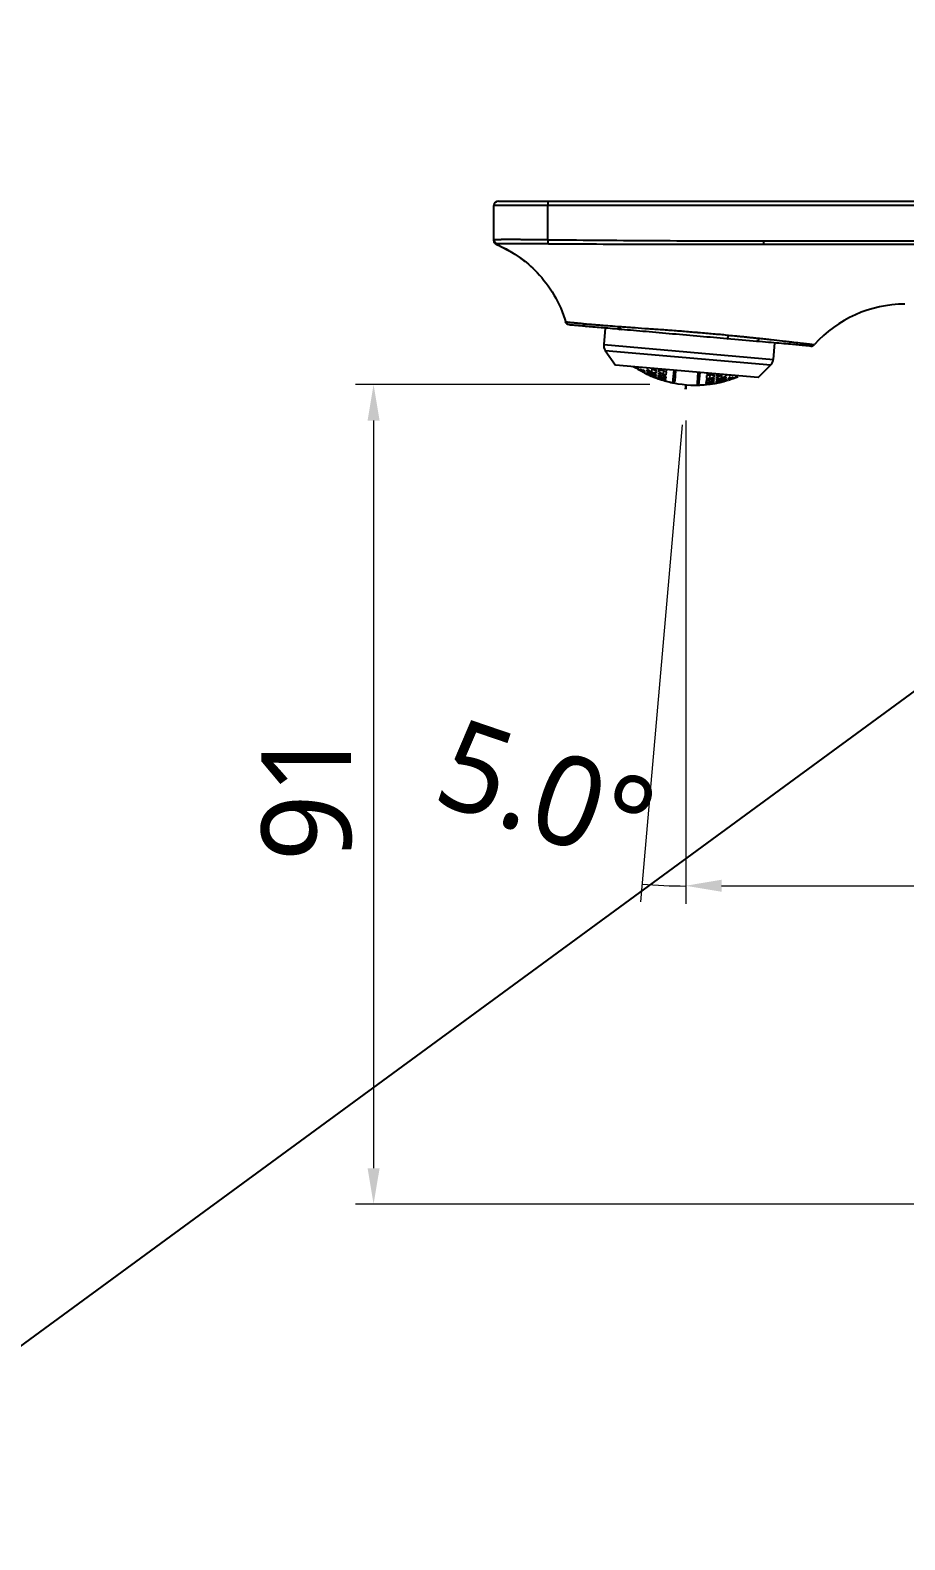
# Model space of a CAD drawing. Extents: x 0 to 1647, y 4681 to 5260.
# Drawn here: x 309.2 to 406.8, y 4885.4 to 5053.8 of the extents above; entities that cross this region are included whole.
import ezdxf

# ---------------------------------------------------------------- set-up
doc = ezdxf.new("R2010")
doc.units = 0
doc.header["$LTSCALE"] = 30
doc.header["$MEASUREMENT"] = 0
doc.header["$PDMODE"] = 3
doc.header["$PDSIZE"] = -10
doc.layers.get('0').update_dxf_attribs({"linetype": 'CONTINUOUS'})
doc.layers.get('DEFPOINTS').update_dxf_attribs({"linetype": 'CONTINUOUS'})
doc.layers.add('\\M+5B3DF\\M+5B4E7\\M+5CFDF', color=3, linetype='CONTINUOUS', lineweight=9)
doc.styles.add('Daelim Dimension', font='NanumGothic.ttf')
doc.dimstyles.new('DEFAULT', dxfattribs={"dimscale": 2, "dimtxt": 2, "dimasz": 2, "dimexe": 0, "dimexo": 2, "dimgap": 1, "dimtad": 1, "dimdec": 1, "dimzin": 9, "dimdsep": 46, "dimtxsty": 'Daelim Dimension', "dimcen": 0.5, "dimclrd": 252, "dimclre": 252, "dimclrt": 3, "dimadec": 1, "dimazin": 0, "dimtfac": 1, "dimtdec": 1, "dimtix": 1, "dimtmove": 0, "dimatfit": 3, "dimfxl": 0, "dimtolj": 1, "dimtzin": 1, "dimlwd": 9, "dimlwe": 9, "dimarcsym": 0})

# ---------------------------------------------------------------- blocks, each defined once
blk = doc.blocks.new('*D3')
at = {"color": 5, "lineweight": 9, "ltscale": 0.5}
for p, q in [((378.38, 5014.26), (345.56, 5014.26)), ((347.56, 5010.26), (347.56, 4926.84)), ((479.99, 4922.84), (345.56, 4922.84))]:
    blk.add_line(p, q, dxfattribs=at)
at = {"color": 5, "ltscale": 0.5}
for points in [[(346.89, 5010.26), (348.23, 5010.26), (347.56, 5014.26)], [(346.89, 4926.84), (348.23, 4926.84), (347.56, 4922.84)]]:
    blk.add_solid(points, dxfattribs=at)
at = {"layer": 'DEFPOINTS', "color": 0, "ltscale": 0.5}
for p in [(382.38, 5014.26), (347.56, 4922.84), (483.99, 4922.84)]:
    blk.add_point(p, dxfattribs=at)
at = {"color": 7, "ltscale": 0.5, "insert": (340.12, 4968.55), "char_height": 10, "attachment_point": 5, "rotation": 90, "style": 'Daelim Dimension'}
blk.add_mtext('\\A1;91', dxfattribs=at)
blk = doc.blocks.new('*D4')
at = {"color": 5, "lineweight": 9, "ltscale": 0.5}
for p, q in [((381.99, 5009.78), (377.33, 4956.55)), ((382.38, 5009.76), (382.38, 4956.33))]:
    blk.add_line(p, q, dxfattribs=at)
blk.add_arc((382.38, 5014.26), 55.93, 265, 270, dxfattribs=at)
at = {"layer": 'DEFPOINTS', "color": 0, "ltscale": 0.5}
for p in [(382.33, 5013.76), (382.38, 5014.26), (382.38, 5014.26), (382.38, 5013.76), (380.75, 4958.36)]:
    blk.add_point(p, dxfattribs=at)
at = {"color": 7, "ltscale": 0.5, "insert": (366.82, 4968.6), "char_height": 10, "attachment_point": 5, "rotation": 341.1868, "style": 'Daelim Dimension'}
blk.add_mtext('\\A1;5.0°', dxfattribs=at)
blk = doc.blocks.new('_None')
blk = doc.blocks.new('*D6')
at = {"color": 5, "lineweight": 9, "ltscale": 0.5}
for p, q in [((382.38, 5010.26), (382.38, 4956.36)), ((504.99, 4980.08), (504.99, 4956.36)), ((386.38, 4958.36), (500.99, 4958.36))]:
    blk.add_line(p, q, dxfattribs=at)
at = {"color": 5, "ltscale": 0.5}
for points in [[(386.38, 4959.03), (386.38, 4957.69), (382.38, 4958.36)], [(500.99, 4959.03), (500.99, 4957.69), (504.99, 4958.36)]]:
    blk.add_solid(points, dxfattribs=at)
at = {"layer": 'DEFPOINTS', "color": 0, "ltscale": 0.5}
for p in [(382.38, 5014.26), (504.99, 4984.08), (504.99, 4958.36)]:
    blk.add_point(p, dxfattribs=at)
at = {"color": 7, "ltscale": 0.5, "insert": (443.68, 4965.81), "char_height": 10, "attachment_point": 5, "style": 'Daelim Dimension'}
blk.add_mtext('\\A1;123', dxfattribs=at)

msp = doc.modelspace()

# ---------------------------------------------------------------- linework, layer by layer
at = {"ltscale": 0.5}
for p, q in [((0, 4681.18), (789.88, 5259.94)), ((382.38, 5014.26), (382.33, 5013.76)), ((382.38, 5014.26), (382.38, 5013.76))]:
    msp.add_line(p, q, dxfattribs=at)
at = {"color": 0}
msp.add_arc((383.47, 5026.77), 12.56, 256.4702, 274.4637, dxfattribs=at)
at = {"layer": '\\M+5B3DF\\M+5B4E7\\M+5CFDF', "color": 0, "lineweight": -3}
for p, q in [((360.99, 5030.44), (360.99, 5034.24)), ((366.99, 5034.24), (360.99, 5034.24)), ((361.49, 5034.74), (366.99, 5034.74)), ((366.99, 5034.74), (491.57, 5034.74)), ((366.99, 5034.74), (366.99, 5034.24)), ((491.57, 5034.24), (366.99, 5034.24)), ((366.99, 5030.43), (366.99, 5034.24)), ((391.09, 5030.29), (486.2, 5030.29)), ((486.2, 5029.89), (391.09, 5029.89)), ((373.39, 5020.57), (373.23, 5018.74)), ((373.23, 5018.74), (392.16, 5017.08)), ((373.23, 5018.74), (392.16, 5017.08)), ((392.16, 5017.08), (392.32, 5018.91)), ((373.41, 5018.08), (391.87, 5016.46)), ((373.41, 5018.08), (374.54, 5016.45)), ((390.48, 5015.06), (374.54, 5016.45)), ((376.82, 5016.19), (376.83, 5016.27)), ((376.82, 5016.14), (376.82, 5016.16)), ((376.82, 5016.12), (376.82, 5016.13)), ((377.31, 5016.03), (377.3, 5015.88)), ((377.79, 5015.72), (377.78, 5015.64)), ((377.78, 5015.61), (377.78, 5015.6)), ((377.78, 5015.58), (377.78, 5015.58)), ((377.8, 5015.82), (377.79, 5015.78)), ((378.06, 5015.44), (378.06, 5015.44)), ((378.07, 5015.52), (378.07, 5015.55)), ((378.07, 5015.45), (378.07, 5015.48)), ((378.08, 5015.6), (378.09, 5015.72)), ((378.1, 5015.8), (378.1, 5015.86)), ((378.11, 5015.96), (378.13, 5016.15)), ((378.55, 5015.29), (378.55, 5015.22)), ((378.58, 5015.56), (378.56, 5015.34)), ((378.62, 5016.03), (378.58, 5015.65)), ((379.04, 5015.07), (379.03, 5015.03)), ((379.03, 5015.03), (379.03, 5015.03)), ((379.04, 5015.13), (379.04, 5015.11)), ((379.06, 5015.29), (379.05, 5015.19)), ((379.07, 5015.43), (379.06, 5015.37)), ((379.09, 5015.72), (379.08, 5015.53)), ((379.11, 5015.94), (379.1, 5015.85)), ((379.33, 5014.98), (379.34, 5015.05)), ((379.34, 5015.11), (379.34, 5015.15)), ((379.35, 5015.22), (379.36, 5015.37)), ((379.37, 5015.47), (379.38, 5015.55)), ((379.39, 5015.67), (379.41, 5015.9)), ((379.86, 5015.29), (379.83, 5015)), ((379.91, 5015.86), (379.87, 5015.4)), ((380.18, 5014.94), (380.2, 5015.13)), ((380.2, 5015.23), (380.21, 5015.25)), ((380.22, 5015.37), (380.24, 5015.66)), ((380.26, 5015.82), (380.26, 5015.84)), ((381.04, 5015.88), (380.92, 5014.48)), ((381.26, 5015.87), (381.16, 5014.66)), ((383.75, 5015.65), (383.65, 5014.44)), ((383.85, 5014.22), (383.98, 5015.63)), ((384.72, 5015.27), (384.7, 5014.98)), ((384.74, 5015.45), (384.74, 5015.42)), ((385.09, 5015.4), (385.05, 5014.95)), ((385.56, 5015.01), (385.55, 5014.93)), ((385.59, 5015.36), (385.57, 5015.13)), ((385.85, 5014.94), (385.87, 5015.13)), ((385.88, 5015.25), (385.89, 5015.35)), ((386.39, 5015.35), (386.35, 5014.97)), ((386.87, 5015.09), (386.86, 5015.03)), ((386.89, 5015.39), (386.88, 5015.19)), ((387.16, 5014.96), (387.16, 5015)), ((387.67, 5015.12), (387.66, 5014.97)), ((388.18, 5015.16), (388.18, 5015.15)), ((388.18, 5015.13), (388.18, 5015.13)), ((390.48, 5015.06), (391.87, 5016.46)), ((379.32, 5014.92), (379.32, 5014.92)), ((379.33, 5014.94), (379.33, 5014.95)), ((379.83, 5014.94), (379.81, 5014.79)), ((380.15, 5014.67), (380.15, 5014.66)), ((380.16, 5014.71), (380.17, 5014.8)), ((380.16, 5014.68), (380.16, 5014.69)), ((380.17, 5014.86), (380.17, 5014.87)), ((384.65, 5014.41), (384.64, 5014.32)), ((384.64, 5014.29), (384.64, 5014.29)), ((384.64, 5014.27), (384.64, 5014.27)), ((384.66, 5014.48), (384.65, 5014.47)), ((384.68, 5014.74), (384.66, 5014.55)), ((384.69, 5014.86), (384.69, 5014.84)), ((385.01, 5014.48), (384.99, 5014.34)), ((385.04, 5014.84), (385.01, 5014.55)), ((385.5, 5014.41), (385.5, 5014.4)), ((385.5, 5014.38), (385.5, 5014.38)), ((385.51, 5014.51), (385.51, 5014.44)), ((385.52, 5014.61), (385.52, 5014.57)), ((385.54, 5014.83), (385.53, 5014.68)), ((385.81, 5014.51), (385.82, 5014.54)), ((385.81, 5014.44), (385.81, 5014.48)), ((385.81, 5014.43), (385.81, 5014.43)), ((385.82, 5014.59), (385.83, 5014.7)), ((385.84, 5014.78), (385.84, 5014.84)), ((386.32, 5014.61), (386.32, 5014.54)), ((386.35, 5014.88), (386.33, 5014.66)), ((386.83, 5014.72), (386.83, 5014.68)), ((386.83, 5014.67), (386.83, 5014.67)), ((386.84, 5014.78), (386.84, 5014.75)), ((386.85, 5014.95), (386.85, 5014.84)), ((387.14, 5014.78), (387.14, 5014.79)), ((387.14, 5014.76), (387.14, 5014.77)), ((387.15, 5014.82), (387.15, 5014.9))]:
    msp.add_line(p, q, dxfattribs=at)
for centre, radius, start, end in [((361.49, 5034.24), 0.5, 90, 180), ((374.23, 5018.65), 1, 175, 214.8056), ((391.16, 5017.17), 1, 315.1944, 355), ((383.47, 5026.77), 12.56, 236.459, 238.006), ((383.47, 5026.77), 12.56, 243.021, 244.4896), ((383.47, 5026.77), 12.56, 245.4608, 248.3412), ((383.47, 5026.77), 12.56, 249.2913, 250.7084), ((383.47, 5026.77), 12.56, 254.6786, 258.2617), ((380.96, 5014.67), 0.2, 258.2617, 355), ((383.85, 5014.42), 0.2, 175, 271.7383), ((383.47, 5026.77), 12.56, 271.7383, 275.3214), ((383.47, 5026.77), 12.56, 279.2916, 280.7087), ((383.47, 5026.77), 12.56, 281.6588, 284.5392), ((383.47, 5026.77), 12.56, 285.5104, 286.979)]:
    msp.add_arc(centre, radius, start, end, dxfattribs=at)
at = {"layer": '\\M+5B3DF\\M+5B4E7\\M+5CFDF', "color": 0, "lineweight": -3, "extrusion": (0, 0, -1)}
for centre, radius, start, end in [((-361.49, 5030.35), 0.5, 295.2038, 0), ((-355.99, 5017.47, 0), 13.5, 114.8532, 128.9185)]:
    msp.add_arc(centre, radius, start, end, dxfattribs=at)
at = {"layer": '\\M+5B3DF\\M+5B4E7\\M+5CFDF', "color": 0, "lineweight": -3, "extrusion": (2.35499e-05, 0, 1)}
msp.add_arc((406.83, 5009.74, 0.01), 13.5, 90.0215, 138.2488, dxfattribs=at)
at = {"layer": '\\M+5B3DF\\M+5B4E7\\M+5CFDF', "color": 0, "lineweight": -3, "extrusion": (-3.18315e-05, 2.78489e-06, -1)}
msp.add_arc((-369.43, 5021.42, 0), 0.5, 275.7872, 343.6201, dxfattribs=at)
at = {"layer": '\\M+5B3DF\\M+5B4E7\\M+5CFDF', "color": 0, "lineweight": -3}
for centre, major_axis, ratio, start_param, end_param in [((361.49, 5030.44), (0.5, 0), 0.99984, 3.14152, 4.491643), ((366.99, 5030.43), (-0.01, -0.5), 0.000002, 4.712404, 6.053977), ((371.34, 5021.25), (-0.044, -0.498), 0.857671, 5.146676, 6.283185), ((375.08, 5020.92), (-0.044, -0.498), 0.575226, 5.101779, 6.283185), ((375.28, 5020.91), (-0.044, -0.498), 0.560058, 5.095561, 6.283185), ((396.38, 5019.06), (0.488, -0.11), 1, 4.846642, 5.776008), ((382.58, 5026.85), (-1.08, -12.38), 0.866025, 5.820932, 5.872202), ((382.43, 5026.86), (1.08, 12.33), 0.866025, 2.693025, 2.713625), ((381.78, 5026.92), (1.05, 12.04), 0.866025, 2.749557, 2.770142), ((381.93, 5026.91), (-1.06, -12.12), 0.866025, 5.878445, 5.929522), ((381.78, 5026.92), (1.05, 12.04), 0.866025, 2.800718, 2.850966), ((382.43, 5026.86), (1.08, 12.33), 0.866025, 2.74417, 2.794238), ((383.07, 5026.81), (1.09, 12.48), 0.866025, 2.683477, 2.734229), ((381.93, 5026.91), (-1.06, -12.12), 0.866025, 5.959703, 5.979653), ((382.58, 5026.85), (-1.08, -12.38), 0.866025, 5.902412, 5.92235), ((381.28, 5026.96), (-1.03, -11.72), 0.866025, 6.01491, 6.035218), ((383.22, 5026.79), (-1.09, -12.5), 0.866025, 5.841009, 5.861276), ((382.43, 5026.86), (1.08, 12.33), 0.866025, 2.82384, 2.843414), ((383.07, 5026.81), (1.09, 12.48), 0.866025, 2.764145, 2.783892), ((381.78, 5026.92), (1.05, 12.04), 0.866025, 2.880747, 2.900469), ((381.93, 5026.91), (-1.06, -12.12), 0.866025, 6.009349, 6.058311), ((382.58, 5026.85), (-1.08, -12.38), 0.866025, 5.95198, 6.000715), ((383.22, 5026.79), (-1.09, -12.5), 0.866025, 5.891338, 5.940641), ((381.28, 5026.96), (-1.03, -11.72), 0.866025, 6.065488, 6.115506), ((383.72, 5026.75), (1.09, 12.5), 0.866025, 2.699416, 2.719683), ((381.13, 5026.98), (1.01, 11.6), 0.866025, 2.936895, 2.957108), ((383.87, 5026.74), (-1.09, -12.48), 0.866025, 5.825069, 5.875821), ((383.07, 5026.81), (1.09, 12.48), 0.866025, 2.813244, 2.861534), ((382.43, 5026.86), (1.08, 12.33), 0.866025, 2.872558, 2.92063), ((381.78, 5026.92), (1.05, 12.04), 0.866025, 2.929876, 2.97849), ((381.13, 5026.98), (1.01, 11.6), 0.866025, 2.987288, 3.037289), ((383.72, 5026.75), (1.09, 12.5), 0.866025, 2.749746, 2.799049), ((384.37, 5026.69), (1.08, 12.38), 0.866025, 2.67934, 2.730609), ((382.58, 5026.85), (-1.08, -12.38), 0.866025, 6.029621, 6.04877), ((381.93, 5026.91), (-1.06, -12.12), 0.866025, 6.087419, 6.106731), ((383.22, 5026.79), (-1.09, -12.5), 0.866025, 5.969803, 5.989091), ((383.87, 5026.74), (-1.09, -12.48), 0.866025, 5.905737, 5.925484), ((381.28, 5026.96), (-1.03, -11.72), 0.866025, 6.145306, 6.165103), ((380.63, 5027.02), (-0.98, -11.15), 0.866025, 6.205713, 6.226399), ((384.52, 5026.68), (-1.08, -12.33), 0.866025, 5.834618, 5.855218), ((383.22, 5026.79), (-1.09, -12.5), 0.866025, 6.017816, 6.065209), ((383.72, 5026.75), (1.09, 12.5), 0.866025, 2.828211, 2.847499), ((381.78, 5026.92), (1.05, 12.04), 0.866025, 3.007466, 3.026719), ((381.93, 5026.91), (-1.06, -12.12), 0.866025, 6.135575, 6.183389), ((383.87, 5026.74), (-1.09, -12.48), 0.866025, 5.954836, 6.003127), ((381.28, 5026.96), (-1.03, -11.72), 0.866025, 6.194714, 6.243906), ((381.13, 5026.98), (1.01, 11.6), 0.866025, 3.067156, 3.087029), ((384.37, 5026.69), (1.08, 12.38), 0.866025, 2.76082, 2.780757), ((384.52, 5026.68), (-1.08, -12.33), 0.866025, 5.885763, 5.935831), ((380.63, 5027.02), (-0.98, -11.15), 0.866025, 6.257384, 6.308986), ((381.78, 5026.92), (1.05, 12.04), 0.866025, 3.055521, 3.089034), ((384.37, 5026.69), (1.08, 12.38), 0.866025, 2.810387, 2.84458), ((381.13, 5026.98), (1.01, 11.6), 0.866025, 3.116801, 3.151508), ((385.02, 5026.64), (1.06, 12.12), 0.866025, 2.736853, 2.772714), ((381.28, 5026.96), (-1.03, -11.72), 0.866025, 6.273368, 6.278277), ((384.52, 5026.68), (-1.08, -12.33), 0.866025, 5.965433, 5.970338), ((385.17, 5026.62), (-1.05, -12.04), 0.866025, 5.891149, 5.896312), ((380.63, 5027.02), (-0.98, -11.15), 0.866025, 0.056786, 0.061955), ((381.93, 5026.91), (-1.06, -12.12), 0.866025, 0.368878, 0.40474), ((386.31, 5026.52), (0.98, 11.15), 0.866025, 3.079637, 3.084806), ((381.78, 5026.92), (1.05, 12.04), 0.866025, 3.528466, 3.533629), ((382.43, 5026.86), (1.08, 12.33), 0.866025, 3.488947, 3.539015), ((386.31, 5026.52), (0.98, 11.15), 0.866025, 3.115792, 3.167394), ((382.58, 5026.85), (-1.08, -12.38), 0.866025, 0.360836, 0.380773), ((382.58, 5026.85), (-1.08, -12.38), 0.866025, 0.410983, 0.462253), ((382.43, 5026.86), (1.08, 12.33), 0.866025, 3.56956, 3.59016), ((386.31, 5026.52), (0.98, 11.15), 0.866025, 3.198379, 3.219065), ((383.07, 5026.81), (1.09, 12.48), 0.866025, 3.548957, 3.599709), ((383.22, 5026.79), (-1.09, -12.5), 0.866025, 0.421909, 0.442176), ((385.81, 5026.57), (-1.01, -11.6), 0.866025, 0.184485, 0.204698), ((383.87, 5026.74), (-1.09, -12.48), 0.866025, 0.407364, 0.458116), ((385.66, 5026.58), (1.03, 11.72), 0.866025, 3.38956, 3.409868), ((383.72, 5026.75), (1.09, 12.5), 0.866025, 3.563502, 3.583769), ((383.22, 5026.79), (-1.09, -12.5), 0.866025, 0.47295, 0.492292), ((384.37, 5026.69), (1.08, 12.38), 0.866025, 3.552576, 3.603846), ((385.02, 5026.64), (1.06, 12.12), 0.866025, 3.495256, 3.546333), ((384.52, 5026.68), (-1.08, -12.33), 0.866025, 0.427967, 0.448567), ((385.17, 5026.62), (-1.05, -12.04), 0.866025, 0.37145, 0.392036), ((382.58, 5026.85), (-1.08, -12.38), 0.866025, 6.077334, 6.124575), ((383.07, 5026.81), (1.09, 12.48), 0.866025, 2.890182, 2.909162), ((382.43, 5026.86), (1.08, 12.33), 0.866025, 2.949218, 2.968188), ((382.43, 5026.86), (1.08, 12.33), 0.866025, 2.996526, 3.029442), ((383.07, 5026.81), (1.09, 12.48), 0.866025, 2.937476, 2.970302), ((383.72, 5026.75), (1.09, 12.5), 0.866025, 2.876223, 2.909456), ((383.22, 5026.79), (-1.09, -12.5), 0.866025, 6.093401, 6.098084), ((382.58, 5026.85), (-1.08, -12.38), 0.866025, 6.152742, 6.157426), ((383.87, 5026.74), (-1.09, -12.48), 0.866025, 6.031774, 6.036528), ((381.93, 5026.91), (-1.06, -12.12), 0.866025, 6.21196, 6.216716), ((384.52, 5026.68), (-1.08, -12.33), 0.866025, 0.112151, 0.145067), ((383.87, 5026.74), (-1.09, -12.48), 0.866025, 0.17129, 0.204117), ((384.37, 5026.69), (1.08, 12.38), 0.866025, 3.267352, 3.272036), ((383.72, 5026.75), (1.09, 12.5), 0.866025, 3.326694, 3.331377), ((383.07, 5026.81), (1.09, 12.48), 0.866025, 3.38825, 3.393004), ((383.22, 5026.79), (-1.09, -12.5), 0.866025, 0.232137, 0.26537), ((385.17, 5026.62), (-1.05, -12.04), 0.866025, 0.052559, 0.086072), ((385.02, 5026.64), (1.06, 12.12), 0.866025, 3.208062, 3.212818), ((382.58, 5026.85), (-1.08, -12.38), 0.866025, 0.297013, 0.331206), ((382.43, 5026.86), (1.08, 12.33), 0.866025, 3.45444, 3.459345), ((385.66, 5026.58), (1.03, 11.72), 0.866025, 3.146501, 3.15141), ((385.81, 5026.57), (-1.01, -11.6), 0.866025, 6.273269, 6.307977), ((383.72, 5026.75), (1.09, 12.5), 0.866025, 3.359569, 3.406962), ((384.37, 5026.69), (1.08, 12.38), 0.866025, 3.300203, 3.347444), ((383.07, 5026.81), (1.09, 12.48), 0.866025, 3.421651, 3.469942), ((385.02, 5026.64), (1.06, 12.12), 0.866025, 3.241389, 3.289203), ((385.66, 5026.58), (1.03, 11.72), 0.866025, 3.180872, 3.230064), ((383.87, 5026.74), (-1.09, -12.48), 0.866025, 0.23243, 0.251411), ((384.52, 5026.68), (-1.08, -12.33), 0.866025, 0.173405, 0.192374), ((383.22, 5026.79), (-1.09, -12.5), 0.866025, 0.294094, 0.313382), ((385.17, 5026.62), (-1.05, -12.04), 0.866025, 0.114874, 0.134127), ((385.81, 5026.57), (-1.01, -11.6), 0.866025, 0.054563, 0.074436), ((383.87, 5026.74), (-1.09, -12.48), 0.866025, 0.280059, 0.328349), ((383.72, 5026.75), (1.09, 12.5), 0.866025, 3.435687, 3.454974), ((384.52, 5026.68), (-1.08, -12.33), 0.866025, 0.220963, 0.269035), ((384.37, 5026.69), (1.08, 12.38), 0.866025, 3.376007, 3.395157), ((385.17, 5026.62), (-1.05, -12.04), 0.866025, 0.163102, 0.211717), ((385.02, 5026.64), (1.06, 12.12), 0.866025, 3.318047, 3.337358), ((383.22, 5026.79), (-1.09, -12.5), 0.866025, 0.342544, 0.391847), ((383.07, 5026.81), (1.09, 12.48), 0.866025, 3.499294, 3.519041), ((385.66, 5026.58), (1.03, 11.72), 0.866025, 3.259675, 3.279472), ((385.81, 5026.57), (-1.01, -11.6), 0.866025, 0.104304, 0.154305), ((385.02, 5026.64), (1.06, 12.12), 0.866025, 3.366467, 3.415429), ((384.37, 5026.69), (1.08, 12.38), 0.866025, 3.424063, 3.472798), ((383.72, 5026.75), (1.09, 12.5), 0.866025, 3.484137, 3.53344), ((385.66, 5026.58), (1.03, 11.72), 0.866025, 3.309272, 3.35929), ((383.87, 5026.74), (-1.09, -12.48), 0.866025, 0.357701, 0.377448), ((385.17, 5026.62), (-1.05, -12.04), 0.866025, 0.241124, 0.260846), ((384.52, 5026.68), (-1.08, -12.33), 0.866025, 0.298179, 0.317753), ((384.52, 5026.68), (-1.08, -12.33), 0.866025, 0.347355, 0.397423), ((385.02, 5026.64), (1.06, 12.12), 0.866025, 3.445125, 3.465075), ((384.37, 5026.69), (1.08, 12.38), 0.866025, 3.502428, 3.522366), ((385.17, 5026.62), (-1.05, -12.04), 0.866025, 0.290627, 0.340875)]:
    msp.add_ellipse(centre, major_axis=major_axis, ratio=ratio, start_param=start_param, end_param=end_param, dxfattribs=at)
for points, knots in [([(360.99, 5030.44), (360.99, 5030.44), (361.01, 5030.45), (361.07, 5030.45), (361.12, 5030.45), (361.13, 5030.45), (361.15, 5030.45), (361.16, 5030.45), (361.19, 5030.46), (361.22, 5030.46), (361.31, 5030.46), (361.37, 5030.46), (361.52, 5030.46), (361.61, 5030.46), (361.74, 5030.46), (361.79, 5030.47), (361.87, 5030.47), (361.89, 5030.47), (361.95, 5030.47), (361.97, 5030.47), (362.06, 5030.47), (362.11, 5030.47), (362.2, 5030.47), (362.23, 5030.47), (362.29, 5030.47), (362.32, 5030.47), (362.48, 5030.47), (362.61, 5030.47), (362.89, 5030.47), (363.18, 5030.47), (363.49, 5030.47), (363.7, 5030.47), (363.74, 5030.47), (363.82, 5030.47), (363.86, 5030.47), (363.99, 5030.47), (364.08, 5030.47), (364.34, 5030.46), (364.69, 5030.46), (365.06, 5030.46), (365.34, 5030.46), (365.43, 5030.45), (365.62, 5030.45), (365.72, 5030.45), (366.01, 5030.45), (366.4, 5030.44), (366.79, 5030.44), (366.99, 5030.43)], [0, 0, 0, 0, 0.0625, 0.125, 0.125, 0.140625, 0.140625, 0.15625, 0.15625, 0.1875, 0.1875, 0.25, 0.25, 0.3125, 0.3125, 0.34375, 0.34375, 0.359375, 0.359375, 0.375, 0.375, 0.40625, 0.40625, 0.421875, 0.421875, 0.4375, 0.4375, 0.5, 0.5, 0.5625, 0.625, 0.625, 0.640625, 0.640625, 0.65625, 0.65625, 0.6875, 0.6875, 0.75, 0.8125, 0.8125, 0.84375, 0.84375, 0.875, 0.875, 0.9375, 1, 1, 1, 1]), ([(361.37, 5029.95), (361.32, 5029.96), (361.27, 5029.98), (361.17, 5030.04), (361.13, 5030.08), (361.06, 5030.17), (361.04, 5030.22), (361, 5030.32), (360.99, 5030.38), (360.99, 5030.43)], [0, 0, 0, 0, 0.25, 0.25, 0.5, 0.5, 0.75, 0.75, 1, 1, 1, 1]), ([(367.23, 5030.43), (369.22, 5030.41), (371.2, 5030.39), (375.18, 5030.36), (377.17, 5030.34), (381.15, 5030.32), (383.13, 5030.31), (387.11, 5030.3), (389.1, 5030.3), (391.09, 5030.29)], [0, 0, 0, 0, 0.25, 0.25, 0.5, 0.5, 0.75, 0.75, 1, 1, 1, 1]), ([(391.09, 5029.89), (391.09, 5029.93), (391.09, 5029.99), (391.09, 5030.14), (391.09, 5030.21), (391.09, 5030.29)], [0, 0, 0, 0, 0.5, 0.5, 1, 1, 1, 1]), ([(361.37, 5029.95), (361.37, 5029.94), (361.35, 5029.93), (361.33, 5029.92), (361.32, 5029.92), (361.3, 5029.91), (361.29, 5029.91), (361.28, 5029.9), (361.28, 5029.9), (361.28, 5029.9)], [0, 0, 0, 0, 0.285117, 0.285117, 0.570234, 0.570234, 0.855351, 0.855351, 1, 1, 1, 1]), ([(366.98, 5029.95), (366.61, 5029.95), (366.25, 5029.96), (365.53, 5029.96), (365.18, 5029.97), (364.52, 5029.97), (364.19, 5029.97), (363.59, 5029.97), (363.31, 5029.97), (362.79, 5029.97), (362.56, 5029.97), (362.15, 5029.97), (361.97, 5029.97), (361.69, 5029.97), (361.58, 5029.96), (361.43, 5029.96), (361.39, 5029.95), (361.38, 5029.95)], [0, 0, 0, 0, 0.125, 0.125, 0.25, 0.25, 0.375, 0.375, 0.5, 0.5, 0.625, 0.625, 0.75, 0.75, 0.875, 0.875, 1, 1, 1, 1]), ([(361.83, 5029.65), (362.51, 5029.32), (363.93, 5028.5), (365.97, 5026.75), (367.84, 5024.26), (368.69, 5022.27), (369.01, 5021.15)], [0, 0, 0, 0, 0.195326, 0.430325, 0.701371, 1, 1, 1, 1]), ([(391.09, 5029.89), (389.1, 5029.89), (387.11, 5029.89), (383.13, 5029.89), (381.14, 5029.89), (377.17, 5029.9), (375.18, 5029.9), (371.2, 5029.92), (369.21, 5029.93), (367.22, 5029.94)], [0, 0, 0, 0, 0.25, 0.25, 0.5, 0.5, 0.75, 0.75, 1, 1, 1, 1]), ([(368.94, 5021.28), (368.94, 5021.28), (368.95, 5021.28), (369, 5021.27), (369.03, 5021.27), (369.15, 5021.25), (369.28, 5021.24), (369.47, 5021.22), (369.49, 5021.22), (369.53, 5021.21), (369.6, 5021.21), (369.68, 5021.2), (369.76, 5021.19), (369.78, 5021.19), (369.84, 5021.18), (369.87, 5021.18), (369.95, 5021.17), (370.01, 5021.17), (370.2, 5021.15), (370.33, 5021.13), (370.62, 5021.11), (370.77, 5021.09), (370.93, 5021.08)], [0, 0, 0, 0, 0.125, 0.125, 0.25, 0.25, 0.5, 0.5, 0.53125, 0.53125, 0.5625, 0.625, 0.625, 0.65625, 0.65625, 0.6875, 0.6875, 0.75, 0.75, 0.875, 0.875, 1, 1, 1, 1]), ([(371.29, 5020.75), (370.98, 5020.78), (370.7, 5020.8), (370.23, 5020.85), (370.03, 5020.86), (369.54, 5020.91), (369.38, 5020.92), (369.38, 5020.92)], [0, 0, 0, 0, 0.25, 0.25, 0.5, 0.5, 1, 1, 1, 1]), ([(370.93, 5021.08), (371.18, 5021.05), (371.45, 5021.03), (371.8, 5021), (371.88, 5020.99), (372.03, 5020.98), (372.1, 5020.97), (372.33, 5020.95), (372.49, 5020.94), (372.73, 5020.92), (372.81, 5020.91), (372.98, 5020.9), (373.06, 5020.89), (373.32, 5020.87), (373.5, 5020.86), (374.03, 5020.82), (374.41, 5020.79), (374.8, 5020.76)], [0, 0, 0, 0, 0.25, 0.25, 0.3125, 0.3125, 0.375, 0.375, 0.5, 0.5, 0.5625, 0.5625, 0.625, 0.625, 0.75, 0.75, 1, 1, 1, 1]), ([(375.04, 5020.43), (374.66, 5020.46), (374.3, 5020.49), (373.6, 5020.55), (373.27, 5020.58), (372.33, 5020.66), (371.77, 5020.71), (371.29, 5020.75)], [0, 0, 0, 0, 0.25, 0.25, 0.5, 0.5, 1, 1, 1, 1]), ([(375.01, 5020.74), (375.23, 5020.73), (375.45, 5020.71), (375.91, 5020.68), (376.14, 5020.66), (376.84, 5020.61), (377.32, 5020.58), (378.06, 5020.52), (378.31, 5020.51), (378.69, 5020.48), (378.88, 5020.47), (379.07, 5020.45), (379.2, 5020.44), (379.26, 5020.44), (379.84, 5020.4), (380.36, 5020.36), (381.41, 5020.28), (381.93, 5020.24), (382.72, 5020.18), (382.99, 5020.15), (383.38, 5020.12), (383.52, 5020.11), (383.78, 5020.09), (383.92, 5020.08), (384.31, 5020.04), (384.58, 5020.02), (385.11, 5019.97), (385.37, 5019.95), (385.89, 5019.9), (386.15, 5019.88), (386.66, 5019.83), (386.92, 5019.8), (387.17, 5019.78)], [0, 0, 0, 0, 0.0625, 0.0625, 0.125, 0.125, 0.25, 0.25, 0.3125, 0.3125, 0.34375, 0.359375, 0.359375, 0.375, 0.375, 0.5, 0.5, 0.625, 0.625, 0.6875, 0.6875, 0.71875, 0.71875, 0.75, 0.75, 0.8125, 0.8125, 0.875, 0.875, 0.9375, 0.9375, 1, 1, 1, 1]), ([(375.24, 5020.41), (375.22, 5020.41), (375.2, 5020.41), (375.15, 5020.42), (375.13, 5020.42), (375.08, 5020.42), (375.06, 5020.42), (375.04, 5020.43)], [0, 0, 0, 0, 0.320263, 0.320263, 0.660125, 0.660125, 1, 1, 1, 1]), ([(386.98, 5019.38), (386, 5019.47), (385.01, 5019.55), (382.98, 5019.73), (381.94, 5019.82), (380.42, 5019.95), (379.92, 5020), (378.92, 5020.09), (378.43, 5020.13), (377, 5020.25), (376.09, 5020.33), (375.24, 5020.41)], [0, 0, 0, 0, 0.25, 0.25, 0.5, 0.5, 0.625, 0.625, 0.75, 0.75, 1, 1, 1, 1]), ([(386.98, 5019.38), (387.02, 5019.38), (387.06, 5019.42), (387.13, 5019.56), (387.16, 5019.66), (387.17, 5019.78)], [0, 0, 0, 0, 0.5, 0.5, 1, 1, 1, 1]), ([(387.17, 5019.78), (387.47, 5019.75), (387.77, 5019.72), (388.21, 5019.68), (388.36, 5019.66), (388.65, 5019.63), (388.79, 5019.62), (389.08, 5019.59), (389.22, 5019.57), (389.5, 5019.54), (389.64, 5019.53), (389.91, 5019.5), (390.05, 5019.49), (390.32, 5019.46), (390.45, 5019.44), (390.58, 5019.43)], [0, 0, 0, 0, 0.25, 0.25, 0.375, 0.375, 0.5, 0.5, 0.625, 0.625, 0.75, 0.75, 0.875, 0.875, 1, 1, 1, 1]), ([(390.58, 5019.43), (390.56, 5019.33), (390.51, 5019.24), (390.43, 5019.15), (390.4, 5019.12), (390.35, 5019.1), (390.32, 5019.09), (390.29, 5019.09)], [0, 0, 0, 0, 0.5, 0.5, 0.75, 0.75, 1, 1, 1, 1]), ([(396.34, 5018.56), (396.34, 5018.56), (396.2, 5018.57), (395.86, 5018.6), (395.78, 5018.61), (395.61, 5018.63), (395.51, 5018.63), (395.21, 5018.66), (394.98, 5018.68), (394.45, 5018.73), (394.16, 5018.75), (393.52, 5018.81), (393.16, 5018.84), (392.05, 5018.94), (391.21, 5019.01), (390.29, 5019.09)], [0, 0, 0, 0, 0.25, 0.25, 0.3125, 0.3125, 0.375, 0.375, 0.5, 0.5, 0.625, 0.625, 0.75, 0.75, 1, 1, 1, 1]), ([(390.58, 5019.43), (390.82, 5019.4), (391.05, 5019.38), (391.5, 5019.33), (391.72, 5019.31), (392.36, 5019.23), (392.77, 5019.19), (393.34, 5019.12), (393.52, 5019.1), (393.74, 5019.08), (393.79, 5019.07), (393.88, 5019.06), (394.01, 5019.05), (394.13, 5019.03), (394.54, 5018.98), (394.84, 5018.95), (395.37, 5018.89), (395.61, 5018.86), (395.86, 5018.83), (395.91, 5018.82), (395.99, 5018.82), (396.01, 5018.81), (396.05, 5018.81), (396.12, 5018.8), (396.18, 5018.79), (396.24, 5018.79), (396.26, 5018.78), (396.3, 5018.78), (396.32, 5018.78), (396.4, 5018.77), (396.47, 5018.76), (396.57, 5018.75), (396.62, 5018.74), (396.72, 5018.73), (396.76, 5018.73), (396.76, 5018.73)], [0, 0, 0, 0, 0.0625, 0.0625, 0.125, 0.125, 0.25, 0.25, 0.3125, 0.3125, 0.328125, 0.328125, 0.34375, 0.375, 0.375, 0.5, 0.5, 0.625, 0.625, 0.65625, 0.65625, 0.671875, 0.671875, 0.6875, 0.71875, 0.71875, 0.734375, 0.734375, 0.75, 0.75, 0.8125, 0.8125, 0.875, 0.875, 1, 1, 1, 1])]:
    msp.add_open_spline(points, degree=3, knots=knots, dxfattribs=at)
for points, degree in [([(360.99, 5030.35), (360.99, 5030.35), (360.99, 5030.39), (360.99, 5030.42)], 3), ([(366.99, 5030.43), (367.07, 5030.43), (367.15, 5030.43), (367.23, 5030.43)], 3), ([(361.26, 5029.91), (361.67, 5029.73)], 1), ([(361.28, 5029.9), (361.41, 5029.84), (361.54, 5029.78), (361.67, 5029.72)], 3), ([(361.38, 5029.95), (361.38, 5029.95), (361.38, 5029.95), (361.37, 5029.95)], 3), ([(361.66, 5029.72), (362.68, 5029.24)], 1), ([(367.22, 5029.94), (367.14, 5029.94), (367.06, 5029.94), (366.98, 5029.95)], 3), ([(374.8, 5020.76), (374.87, 5020.75), (374.94, 5020.75), (375.01, 5020.74)], 3), ([(390.29, 5019.09), (389.26, 5019.18), (388.15, 5019.28), (386.98, 5019.38)], 3), ([(390.58, 5019.43), (390.58, 5019.43), (390.58, 5019.43), (390.58, 5019.43)], 3)]:
    msp.add_open_spline(points, degree=degree, dxfattribs=at)

# ---------------------------------------------------------------- dimensions: what is measured, and where the dimension line sits
at = {"color": 5, "ltscale": 0.5}
dim = msp.add_linear_dim(base=(347.56, 4922.84), p1=(382.38, 5014.26), p2=(483.99, 4922.84), angle=90, dimstyle='DEFAULT', override={"dimtxt": 5, "dimexe": 1, "dimdec": 0, "dimclrd": 5, "dimclre": 5, "dimclrt": 7}, dxfattribs=at)
dim.commit()
dim.dimension.update_dxf_attribs({"geometry": '*D3', "text_midpoint": (340.12, 4968.55)})
dim = msp.add_angular_dim_2l(base=(380.7514, 4958.3572), line1=((382.3781, 5014.2621), (382.3781, 5013.7621)), line2=((382.3781, 5014.2621), (382.3344, 5013.7621)), dimstyle='DEFAULT', override={"dimtxt": 5, "dimexe": 1, "dimdec": 0, "dimblk1": 'None', "dimblk2": 'None', "dimsah": 1, "dimclrd": 5, "dimclre": 5, "dimclrt": 7}, dxfattribs=at)
dim.commit()
dim.dimension.update_dxf_attribs({"geometry": '*D4', "text_midpoint": (364.342, 4961.3216), "dimtype": 130})
dim = msp.add_linear_dim(base=(504.99, 4958.36), p1=(382.38, 5014.26), p2=(504.99, 4984.08), dimstyle='DEFAULT', override={"dimtxt": 5, "dimexe": 1, "dimdec": 0, "dimclrd": 5, "dimclre": 5, "dimclrt": 7}, dxfattribs=at)
dim.commit()
dim.dimension.update_dxf_attribs({"geometry": '*D6', "text_midpoint": (443.68, 4965.81)})

doc.saveas('drawing.dxf')
